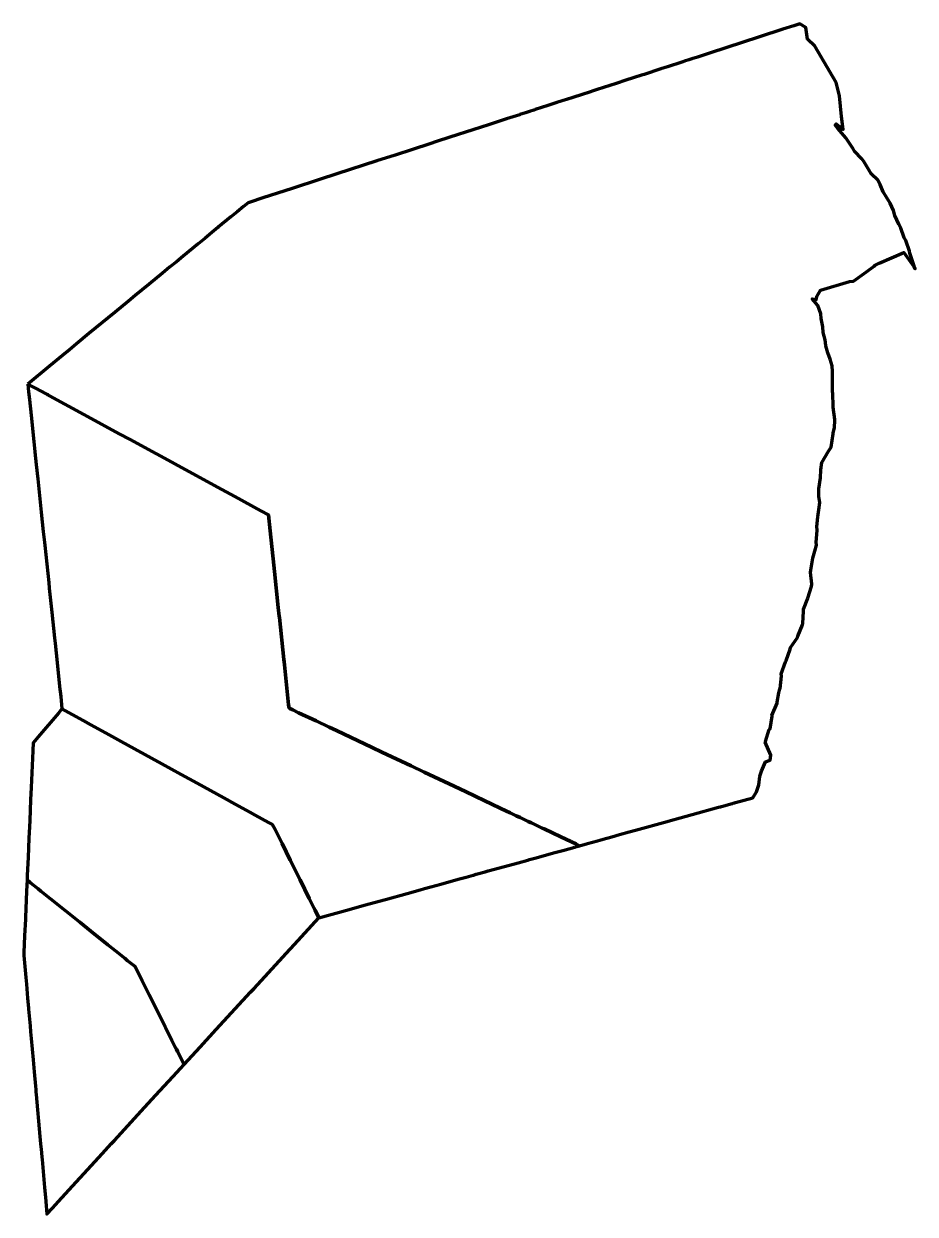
# Model space of a CAD drawing. Header units: metres. Extents: x 807678 to 807812, y 9157514 to 9157694.
import ezdxf

# ---------------------------------------------------------------- set-up
doc = ezdxf.new("R2010")
doc.units = ezdxf.units.M
doc.header["$MEASUREMENT"] = 0
doc.layers.add('2860-21095', color=1, linetype='Continuous')

msp = doc.modelspace()

# ---------------------------------------------------------------- linework, layer by layer
at = {"layer": '2860-21095', "color": 131, "lineweight": 70, "true_color": 0xbbffff}
for points in [[(807678.35, 9157639.34), (807679.09, 9157638.94), (807679.6, 9157638.66), (807681.02, 9157637.89), (807681.3, 9157637.74), (807681.38, 9157637.69), (807681.62, 9157637.57), (807686.8, 9157634.74), (807687.37, 9157634.43), (807692.17, 9157631.82), (807693.79, 9157630.94), (807697.68, 9157628.82), (807697.87, 9157628.72), (807700.57, 9157627.25), (807703.76, 9157625.52), (807706.55, 9157624), (807707.02, 9157623.74), (807709.65, 9157622.31), (807713.55, 9157620.19), (807714.72, 9157619.55), (807714.98, 9157617.12), (807715.53, 9157611.94), (807715.63, 9157610.98), (807716.2, 9157605.55), (807716.34, 9157604.23), (807716.37, 9157604.03), (807717.04, 9157597.69), (807717.07, 9157597.34), (807717.13, 9157596.86), (807717.76, 9157590.83), (807717.82, 9157590.33), (807717.95, 9157590.27), (807718.4, 9157590.06), (807719.27, 9157589.64), (807721.9, 9157588.4), (807723.86, 9157587.47), (807724.98, 9157586.94), (807730.4, 9157584.37), (807731.83, 9157583.69), (807736.26, 9157581.59), (807738.25, 9157580.65), (807742, 9157578.87), (807744.46, 9157577.71), (807747.38, 9157576.32), (807748.36, 9157575.86), (807749.84, 9157575.16), (807750.56, 9157574.82), (807751.24, 9157574.49), (807751.85, 9157574.21), (807752.15, 9157574.06), (807752.74, 9157573.78), (807753.96, 9157573.21), (807754.32, 9157573.04), (807754.45, 9157572.97), (807755.15, 9157572.64), (807755.16, 9157572.64), (807755.89, 9157572.29), (807756.09, 9157572.2), (807756.34, 9157572.08), (807756.36, 9157572.07), (807758.88, 9157570.88), (807760.42, 9157570.15), (807760.48, 9157570.12), (807761.17, 9157569.79), (807761.19, 9157569.78), (807761.73, 9157569.53), (807762.93, 9157569.86), (807764.43, 9157570.27), (807764.8, 9157570.38), (807765.27, 9157570.51), (807766.62, 9157570.88), (807767.76, 9157571.2), (807769.22, 9157571.6), (807770.15, 9157571.86), (807774.94, 9157573.18), (807775.47, 9157573.33), (807776.91, 9157573.73), (807778.72, 9157574.23), (807782.72, 9157575.34), (807783.02, 9157575.42), (807783.17, 9157575.46), (807784.79, 9157575.91), (807784.86, 9157575.93), (807784.99, 9157575.96), (807785.28, 9157576.04), (807787.91, 9157576.77), (807788.45, 9157577.69), (807788.8, 9157578.74), (807788.98, 9157580.05), (807789.22, 9157580.81), (807789.81, 9157582.2), (807790.53, 9157582.48), (807790.6, 9157583.21), (807789.79, 9157585.16), (807789.8, 9157585.29), (807790.39, 9157587.09), (807790.52, 9157587.2), (807790.83, 9157589.13), (807790.79, 9157589.21), (807791.59, 9157591.06), (807791.56, 9157591.25), (807791.84, 9157592.64), (807792, 9157593.24), (807792.03, 9157593.29), (807792.22, 9157595.22), (807792.2, 9157595.52), (807792.84, 9157597.33), (807792.94, 9157597.54), (807793.55, 9157599.24), (807793.59, 9157599.51), (807794.64, 9157601.02), (807794.72, 9157601.22), (807795.4, 9157602.94), (807795.48, 9157603.12), (807795.54, 9157604.99), (807795.58, 9157605.31), (807796.2, 9157606.96), (807796.75, 9157608.74), (807796.8, 9157609.06), (807796.64, 9157610.84), (807796.69, 9157611.17), (807796.99, 9157612.99), (807797.27, 9157614.07), (807797.5, 9157614.97), (807797.49, 9157615.39), (807797.64, 9157617.22), (807797.58, 9157617.78), (807797.71, 9157619.26), (807797.87, 9157620.33), (807798.05, 9157621.44), (807797.85, 9157622.34), (807797.89, 9157623.49), (807798.15, 9157625.17), (807798.2, 9157626.38), (807798.32, 9157627.49), (807799.36, 9157629.17), (807799.75, 9157629.8), (807800.02, 9157631.81), (807800.02, 9157631.92), (807800.26, 9157632.78), (807800.29, 9157633.85), (807800.28, 9157633.96), (807800.03, 9157635.85), (807800.03, 9157636.07), (807800, 9157637.8), (807799.94, 9157638.28), (807799.94, 9157639.85), (807799.95, 9157641.24), (807799.87, 9157642.11), (807799.61, 9157643.08), (807799.24, 9157644.06), (807798.95, 9157645.14), (807798.82, 9157646.02), (807798.52, 9157647.15), (807798.5, 9157647.99), (807798.21, 9157649.26), (807798.18, 9157649.96), (807797.71, 9157651.22), (807796.89, 9157652.24), (807797.45, 9157652.09), (807797.59, 9157652.56), (807798.13, 9157653.52), (807802.53, 9157654.83), (807803.13, 9157654.92), (807805.1, 9157656.33), (807806.22, 9157657.14), (807806.39, 9157657.29), (807807.01, 9157657.62), (807810.72, 9157659.24), (807810.95, 9157658.87), (807812.22, 9157657.09), (807812.29, 9157656.98), (807812.43, 9157656.77), (807812.3, 9157657.12), (807812.29, 9157657.15), (807811.64, 9157659.13), (807811.6, 9157659.45), (807811.02, 9157661.05), (807810.77, 9157661.45), (807810.27, 9157662.9), (807809.98, 9157663.52), (807809.37, 9157664.81), (807809.14, 9157665.57), (807808.66, 9157666.67), (807808.13, 9157667.51), (807807.59, 9157668.38), (807807.15, 9157669.51), (807806.77, 9157670.18), (807805.79, 9157671.15), (807805.43, 9157671.71), (807804.67, 9157672.97), (807804.38, 9157673.37), (807803.26, 9157674.56), (807803.07, 9157674.9), (807802.07, 9157676.41), (807801.93, 9157676.56), (807800.74, 9157677.99), (807800.35, 9157678.5), (807800.47, 9157678.68), (807801.54, 9157677.85), (807801.3, 9157679.79), (807800.98, 9157682.9), (807800.5, 9157684.93), (807797.28, 9157690.43), (807796.15, 9157691.51), (807795.92, 9157693.27), (807795.02, 9157693.81), (807794.24, 9157693.56), (807794.09, 9157693.51), (807792.45, 9157692.98), (807788.93, 9157691.84), (807783.82, 9157690.18), (807783.65, 9157690.12), (807783.65, 9157690.12), (807781.66, 9157689.48), (807780.01, 9157688.94), (807779.54, 9157688.79), (807778.66, 9157688.51), (807778.23, 9157688.37), (807777.56, 9157688.15), (807777.34, 9157688.08), (807777.15, 9157688.01), (807775, 9157687.32), (807773.98, 9157686.99), (807771.47, 9157686.17), (807771.07, 9157686.04), (807768.7, 9157685.27), (807767.23, 9157684.8), (807764.4, 9157683.88), (807763.63, 9157683.63), (807763.39, 9157683.55), (807760.7, 9157682.68), (807759.73, 9157682.36), (807758.28, 9157681.89), (807756.94, 9157681.46), (807755.01, 9157680.83), (807754.82, 9157680.77), (807754.17, 9157680.56), (807753.56, 9157680.36), (807752.68, 9157680.08), (807752.68, 9157680.07), (807752.67, 9157680.07), (807750.69, 9157679.43), (807747.97, 9157678.55), (807744.49, 9157677.42), (807742.12, 9157676.65), (807740.12, 9157676), (807739.1, 9157675.67), (807733.84, 9157673.96), (807731.08, 9157673.07), (807725.04, 9157671.11), (807722.43, 9157670.26), (807718.28, 9157668.92), (807713.87, 9157667.49), (807711.95, 9157666.86), (807711.62, 9157666.75), (807710.96, 9157666.21), (807709.98, 9157665.4), (807709.01, 9157664.61), (807707.12, 9157663.05), (807707.05, 9157663), (807706.13, 9157662.23), (807705.08, 9157661.37), (807704.09, 9157660.55), (807701.83, 9157658.69), (807700.79, 9157657.83), (807699.78, 9157657), (807698.69, 9157656.1), (807696.68, 9157654.45), (807695.63, 9157653.58), (807694.57, 9157652.71), (807693.55, 9157651.87), (807691.53, 9157650.2), (807687.59, 9157646.96), (807685.71, 9157645.41), (807684.63, 9157644.52), (807683.58, 9157643.65), (807681.63, 9157642.05)], [(807678.27, 9157565.07), (807678.24, 9157564.35), (807678.76, 9157563.93), (807679.91, 9157563.01), (807680.33, 9157562.67), (807681.79, 9157561.49), (807686.22, 9157557.94), (807686.77, 9157557.5), (807687.86, 9157556.62), (807690.43, 9157554.56), (807691.61, 9157553.61), (807693.04, 9157552.46), (807693.38, 9157552.19), (807694.55, 9157551.24), (807695.64, 9157549.08), (807696.62, 9157547.09), (807696.68, 9157546.98), (807698.12, 9157544.09), (807700.13, 9157540.06), (807700.63, 9157539.07), (807700.79, 9157538.75), (807700.96, 9157538.42), (807701.95, 9157536.42), (807704.38, 9157539.07), (807706.81, 9157541.72), (807712.01, 9157547.38), (807712.43, 9157547.84), (807712.53, 9157547.94), (807716.86, 9157552.66), (807717.4, 9157553.24), (807718.64, 9157554.6), (807722.34, 9157558.63), (807721.76, 9157559.8), (807721.59, 9157560.13), (807720.88, 9157561.56), (807719.49, 9157564.36), (807718, 9157567.35), (807716.76, 9157569.84), (807715.65, 9157572.07), (807715.33, 9157572.7), (807715.3, 9157572.72), (807714.72, 9157573.04), (807712.68, 9157574.16), (807711.9, 9157574.59), (807709.66, 9157575.83), (807707.99, 9157576.75), (807703.92, 9157578.98), (807701.51, 9157580.31), (807698.59, 9157581.92), (807694.49, 9157584.18), (807692.44, 9157585.31), (807690.63, 9157586.3), (807687.87, 9157587.82), (807686.72, 9157588.45), (807685.59, 9157589.08), (807683.51, 9157590.22), (807682.97, 9157589.59), (807679.91, 9157585.97), (807679.15, 9157585.06), (807679.1, 9157583.91), (807679.1, 9157583.9), (807679.1, 9157583.88), (807678.85, 9157578.33), (807678.77, 9157576.47), (807678.64, 9157573.32), (807678.63, 9157573.29), (807678.56, 9157571.51), (807678.52, 9157570.68), (807678.39, 9157567.73)]]:
    msp.add_lwpolyline(points, close=True, dxfattribs=at)
at = {"layer": '2860-21095', "color": 3, "lineweight": 70, "true_color": 0x00ff00}
msp.add_lwpolyline([(807678.35, 9157639.34), (807678.47, 9157638.18), (807678.6, 9157636.99), (807678.85, 9157634.61), (807679.26, 9157630.67), (807679.43, 9157629.08), (807679.63, 9157627.17), (807679.85, 9157625.03), (807680.38, 9157619.98), (807680.69, 9157617.03), (807680.86, 9157615.43), (807680.91, 9157614.98), (807681.5, 9157609.31), (807681.59, 9157608.46), (807681.78, 9157606.64), (807681.97, 9157604.83), (807682.38, 9157600.95), (807682.47, 9157600.13), (807682.62, 9157598.69), (807683.2, 9157593.2), (807683.23, 9157592.84), (807683.31, 9157592.11), (807683.51, 9157590.22), (807685.59, 9157589.08), (807686.72, 9157588.45), (807687.87, 9157587.82), (807690.63, 9157586.3), (807692.44, 9157585.31), (807694.49, 9157584.18), (807698.59, 9157581.92), (807701.51, 9157580.31), (807703.92, 9157578.98), (807707.99, 9157576.75), (807709.66, 9157575.83), (807711.9, 9157574.59), (807712.68, 9157574.16), (807714.72, 9157573.04), (807715.3, 9157572.72), (807715.33, 9157572.7), (807715.65, 9157572.07), (807716.76, 9157569.84), (807718, 9157567.35), (807719.49, 9157564.36), (807720.88, 9157561.56), (807721.59, 9157560.13), (807721.76, 9157559.8), (807722.34, 9157558.63), (807726.92, 9157559.9), (807729.16, 9157560.52), (807732.37, 9157561.4), (807735.68, 9157562.32), (807737.64, 9157562.86), (807738.28, 9157563.04), (807739.24, 9157563.31), (807740.78, 9157563.73), (807742.69, 9157564.26), (807743.58, 9157564.51), (807744.6, 9157564.79), (807745.65, 9157565.08), (807745.7, 9157565.09), (807746.12, 9157565.21), (807747.43, 9157565.57), (807747.92, 9157565.71), (807751.91, 9157566.81), (807752.45, 9157566.96), (807753.89, 9157567.36), (807754.13, 9157567.43), (807755.14, 9157567.7), (807757.77, 9157568.43), (807759.17, 9157568.82), (807760.99, 9157569.32), (807761.05, 9157569.34), (807761.08, 9157569.35), (807761.73, 9157569.53), (807761.19, 9157569.78), (807761.17, 9157569.79), (807760.48, 9157570.12), (807760.42, 9157570.15), (807758.88, 9157570.88), (807756.36, 9157572.07), (807756.34, 9157572.08), (807756.09, 9157572.2), (807755.89, 9157572.29), (807755.16, 9157572.64), (807755.15, 9157572.64), (807754.45, 9157572.97), (807754.32, 9157573.04), (807753.96, 9157573.21), (807752.74, 9157573.78), (807752.15, 9157574.06), (807751.85, 9157574.21), (807751.24, 9157574.49), (807750.56, 9157574.82), (807749.84, 9157575.16), (807748.36, 9157575.86), (807747.38, 9157576.32), (807744.46, 9157577.71), (807742, 9157578.87), (807738.25, 9157580.65), (807736.26, 9157581.59), (807731.83, 9157583.69), (807730.4, 9157584.37), (807724.98, 9157586.94), (807723.86, 9157587.47), (807721.9, 9157588.4), (807719.27, 9157589.64), (807718.4, 9157590.06), (807717.95, 9157590.27), (807717.82, 9157590.33), (807717.76, 9157590.83), (807717.13, 9157596.86), (807717.07, 9157597.34), (807717.04, 9157597.69), (807716.37, 9157604.03), (807716.34, 9157604.23), (807716.2, 9157605.55), (807715.63, 9157610.98), (807715.53, 9157611.94), (807714.98, 9157617.12), (807714.72, 9157619.55), (807713.55, 9157620.19), (807709.65, 9157622.31), (807707.02, 9157623.74), (807706.55, 9157624), (807703.76, 9157625.52), (807700.57, 9157627.25), (807697.87, 9157628.72), (807697.68, 9157628.82), (807693.79, 9157630.94), (807692.17, 9157631.82), (807687.37, 9157634.43), (807686.8, 9157634.74), (807681.62, 9157637.57), (807681.38, 9157637.69), (807681.3, 9157637.74), (807681.02, 9157637.89), (807679.6, 9157638.66), (807679.09, 9157638.94)], close=True, dxfattribs=at)
at = {"layer": '2860-21095', "color": 5, "lineweight": 70, "true_color": 0x0000ff}
msp.add_lwpolyline([(807677.76, 9157553.39), (807677.74, 9157552.94), (807678.04, 9157549.59), (807678.13, 9157548.61), (807678.32, 9157546.47), (807678.45, 9157545.03), (807678.47, 9157544.82), (807678.69, 9157542.29), (807678.77, 9157541.36), (807678.86, 9157540.36), (807679.15, 9157537.13), (807679.31, 9157535.34), (807679.5, 9157533.17), (807679.55, 9157532.66), (807679.56, 9157532.54), (807679.58, 9157532.31), (807679.61, 9157531.92), (807680.18, 9157525.53), (807680.28, 9157524.45), (807680.35, 9157523.65), (807680.45, 9157522.47), (807680.49, 9157522.09), (807680.87, 9157517.84), (807681, 9157516.38), (807681.05, 9157515.71), (807681.22, 9157513.81), (807682.08, 9157514.74), (807682.96, 9157515.71), (807685.64, 9157518.64), (807686.24, 9157519.3), (807689.61, 9157522.99), (807690.94, 9157524.43), (807691.43, 9157524.97), (807695.49, 9157529.4), (807697.65, 9157531.74), (807700.32, 9157534.65), (807701.95, 9157536.42), (807700.96, 9157538.42), (807700.79, 9157538.75), (807700.63, 9157539.07), (807700.13, 9157540.06), (807698.12, 9157544.09), (807696.68, 9157546.98), (807696.62, 9157547.09), (807695.64, 9157549.08), (807694.55, 9157551.24), (807693.38, 9157552.19), (807693.04, 9157552.46), (807691.61, 9157553.61), (807690.43, 9157554.56), (807687.86, 9157556.62), (807686.77, 9157557.5), (807686.22, 9157557.94), (807681.79, 9157561.49), (807680.33, 9157562.67), (807679.91, 9157563.01), (807678.76, 9157563.93), (807678.24, 9157564.35), (807678.17, 9157562.63), (807677.99, 9157558.65), (807677.99, 9157558.5), (807677.98, 9157558.4), (807677.87, 9157555.9)], close=True, dxfattribs=at)

doc.saveas('drawing.dxf')
